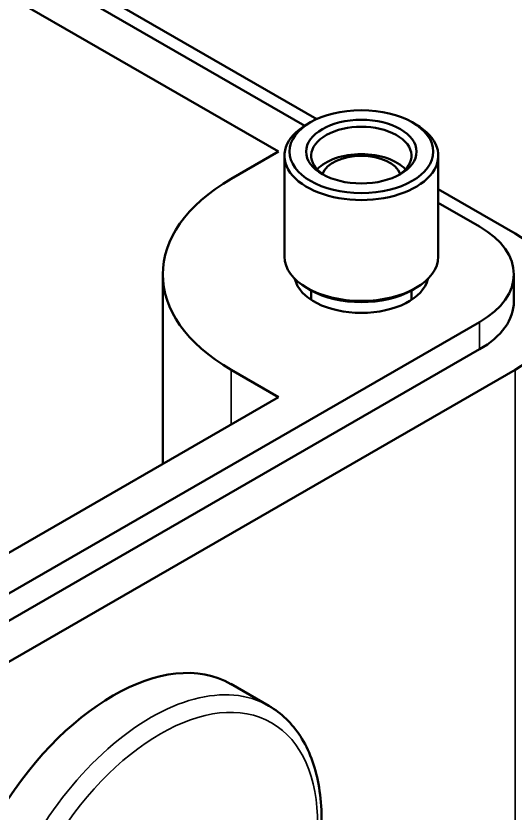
# Model space of a CAD drawing. Header units: millimetres. Extents: x -106 to 841, y -50 to 594.
# Drawn here: x 728.91 to 743.84, y 286.38 to 310.24 of the extents above; entities that cross this region are included whole.
import ezdxf

# ---------------------------------------------------------------- set-up
doc = ezdxf.new("R2010")
doc.units = ezdxf.units.MM
doc.layers.add('Visible (ISO)', color=7, linetype='Continuous', lineweight=50)
doc.layers.add('Visible Narrow (ISO)', color=7, linetype='Continuous', lineweight=35)

msp = doc.modelspace()

# ---------------------------------------------------------------- linework, layer by layer
at = {"layer": 'Visible (ISO)'}
for p, q in [((737.544, 306.955), (679.135, 340.677)), ((737.906, 307.154), (680.196, 340.473)), ((683.024, 337.207), (736.764, 306.18)), ((737.719, 307.058), (737.613, 306.997)), ((740.759, 307.058), (740.865, 306.997)), ((736.764, 306.18), (735.35, 305.364)), ((736.939, 306.058), (736.939, 303.037)), ((741.539, 306.058), (741.539, 303.037)), ((743.835, 303.731), (741.539, 305.057)), ((742.775, 303.935), (741.539, 304.648)), ((733.3, 302.506), (733.3, 296.832)), ((743.8, 302.506), (743.8, 301.69)), ((737.719, 302.037), (737.613, 302.098)), ((737.739, 301.742), (737.739, 302.025)), ((740.739, 301.742), (740.739, 302.025)), ((740.759, 302.037), (740.865, 302.098)), ((719.299, 287.524), (742.775, 301.077)), ((719.299, 286.707), (742.775, 300.261)), ((720.36, 286.095), (743.835, 299.648)), ((735.35, 299.648), (736.764, 298.832)), ((736.764, 298.832), (718.239, 288.136)), ((736.471, 289.587), (735.34, 290.241))]:
    msp.add_line(p, q, dxfattribs=at)
for major_axis in [(2.15, 0), (-1.65, 0)]:
    msp.add_ellipse((739.239, 306.18), major_axis=major_axis, ratio=0.57735, dxfattribs=at)
for centre, major_axis, start_param, end_param in [((739.239, 306.058), (-2.3, 0), 5.497787, 10.210176), ((739.239, 306.058), (-1.5, 0), 2.405022, 7.019756), ((739.239, 305.239), (-1.5, 0), 3.634274, 5.790504), ((739.239, 305.364), (-1.193, 0), 3.359037, 6.065741), ((740.3, 302.506), (-7, 0), 5.497787, 7.068583), ((740.3, 302.506), (3.5, 0), 5.497787, 7.068583), ((740.3, 301.69), (5, 0), 5.497787, 7.068583), ((739.239, 303.037), (2.3, 0), 3.141593, 6.283185), ((739.239, 302.506), (2, 0), 3.262914, 6.161864), ((739.239, 302.914), (2.15, 0), 3.926991, 5.497787), ((740.3, 301.69), (3.5, 0), 5.497787, 6.283185), ((731.815, 284.135), (-3.525, -6.105), 3.141593, 6.283185)]:
    msp.add_ellipse(centre, major_axis=major_axis, ratio=0.57735, start_param=start_param, end_param=end_param, dxfattribs=at)
msp.add_open_spline([(736.471, 289.587), (736.848, 289.37), (737.169, 289.057), (737.677, 288.268), (737.857, 287.785), (738.062, 286.681), (738.075, 286.052), (737.929, 284.729), (737.767, 284.033), (737.287, 282.652), (736.969, 281.965), (736.212, 280.667), (735.772, 280.055), (734.812, 278.964), (734.291, 278.486), (733.213, 277.71), (732.655, 277.414), (731.56, 277.048), (731.02, 276.975), (730.122, 277.069), (729.751, 277.186), (729.421, 277.376)], degree=3, knots=[3.926991, 3.926991, 3.926991, 3.926991, 4.215303, 4.215303, 4.521497, 4.521497, 4.848082, 4.848082, 5.177632, 5.177632, 5.505614, 5.505614, 5.832896, 5.832896, 6.160942, 6.160942, 6.490533, 6.490533, 6.816573, 6.816573, 7.068583, 7.068583, 7.068583, 7.068583], dxfattribs=at)
at = {"layer": 'Visible Narrow (ISO)'}
for p, q in [((742.775, 301.077), (742.775, 300.261)), ((735.35, 299.648), (735.35, 298.015)), ((743.835, 277.603), (743.835, 299.648))]:
    msp.add_line(p, q, dxfattribs=at)
msp.add_ellipse((732.946, 283.482), major_axis=(3.525, 6.105), ratio=0.57735, start_param=0, end_param=3.141593, dxfattribs=at)
msp.add_ellipse((733.229, 283.319), major_axis=(-3.325, -5.759), ratio=0.57735, dxfattribs=at)

doc.saveas('drawing.dxf')
